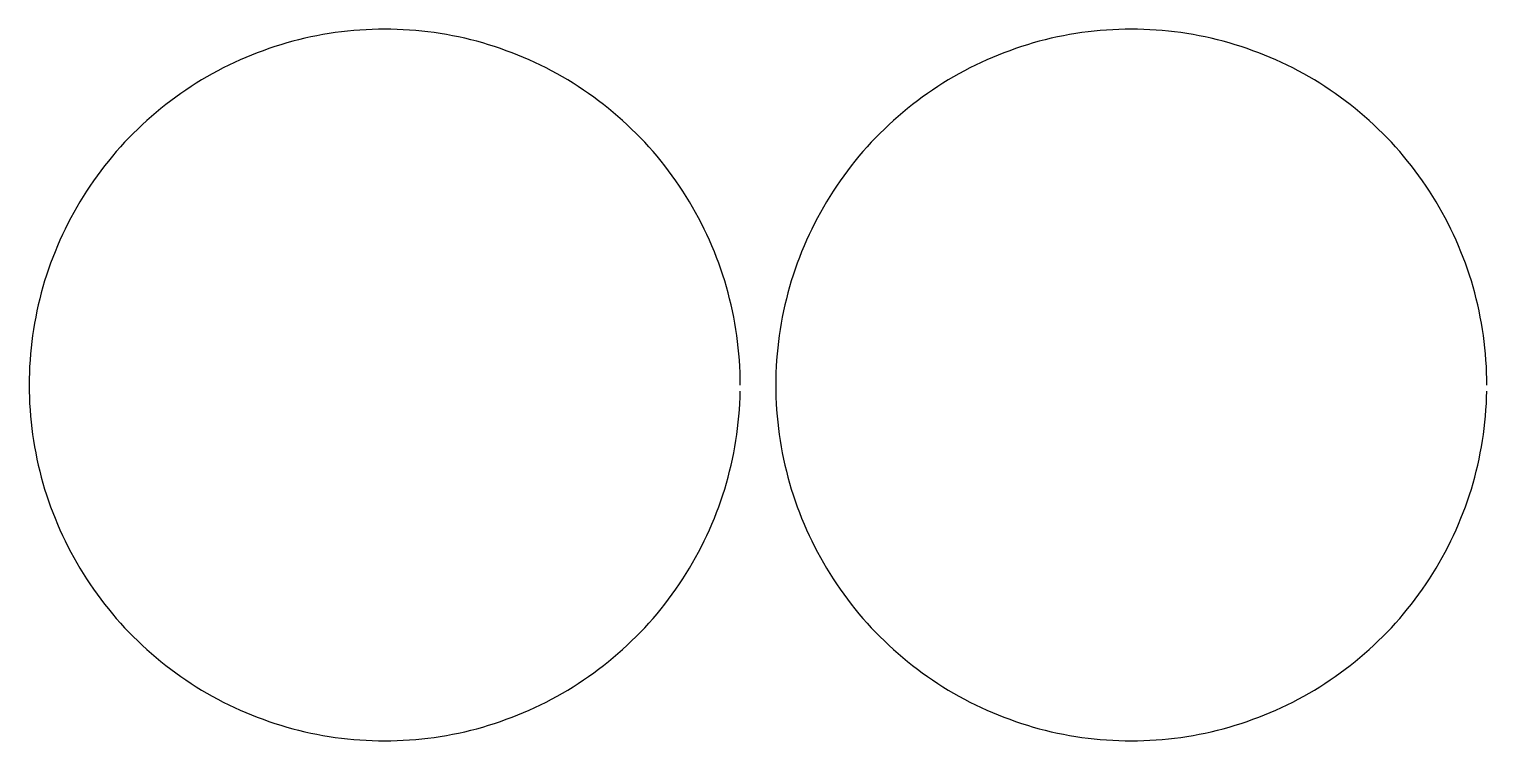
# Model space of a CAD drawing. Header units: metres. Extents: x -5 to 47, y -5 to 5.
# Drawn here: x -5 to 15.5, y -5 to 5 of the extents above; entities that cross this region are included whole.
import ezdxf

# ---------------------------------------------------------------- set-up
doc = ezdxf.new("R2010")
doc.units = ezdxf.units.M
doc.layers.add('Outer', color=1, linetype='CONTINUOUS')

msp = doc.modelspace()

# ---------------------------------------------------------------- linework, layer by layer
at = {"layer": 'Outer'}
for p, q in [((-0.868, 4.924), (-0.954, 4.908)), ((-0.782, 4.938), (-0.868, 4.924)), ((-0.696, 4.951), (-0.782, 4.938)), ((-0.609, 4.963), (-0.696, 4.951)), ((-0.523, 4.973), (-0.609, 4.963)), ((-0.436, 4.981), (-0.523, 4.973)), ((-0.349, 4.988), (-0.436, 4.981)), ((-0.262, 4.993), (-0.349, 4.988)), ((-0.174, 4.997), (-0.262, 4.993)), ((-0.087, 4.999), (-0.174, 4.997)), ((0, 5), (-0.087, 4.999)), ((0.087, 4.999), (0, 5)), ((0.174, 4.997), (0.087, 4.999)), ((0.262, 4.993), (0.174, 4.997)), ((0.349, 4.988), (0.262, 4.993)), ((0.436, 4.981), (0.349, 4.988)), ((0.523, 4.973), (0.436, 4.981)), ((0.609, 4.963), (0.523, 4.973)), ((0.696, 4.951), (0.609, 4.963)), ((0.782, 4.938), (0.696, 4.951)), ((0.868, 4.924), (0.782, 4.938)), ((0.954, 4.908), (0.868, 4.924)), ((9.632, 4.924), (9.546, 4.908)), ((9.718, 4.938), (9.632, 4.924)), ((9.804, 4.951), (9.718, 4.938)), ((9.891, 4.963), (9.804, 4.951)), ((9.977, 4.973), (9.891, 4.963)), ((10.064, 4.981), (9.977, 4.973)), ((10.151, 4.988), (10.064, 4.981)), ((10.238, 4.993), (10.151, 4.988)), ((10.326, 4.997), (10.238, 4.993)), ((10.413, 4.999), (10.326, 4.997)), ((10.5, 5), (10.413, 4.999)), ((10.587, 4.999), (10.5, 5)), ((10.674, 4.997), (10.587, 4.999)), ((10.762, 4.993), (10.674, 4.997)), ((10.849, 4.988), (10.762, 4.993)), ((10.936, 4.981), (10.849, 4.988)), ((11.023, 4.973), (10.936, 4.981)), ((11.109, 4.963), (11.023, 4.973)), ((11.196, 4.951), (11.109, 4.963)), ((11.282, 4.938), (11.196, 4.951)), ((11.368, 4.924), (11.282, 4.938)), ((11.454, 4.908), (11.368, 4.924)), ((-1.628, 4.728), (-1.71, 4.698)), ((-1.545, 4.755), (-1.628, 4.728)), ((-1.462, 4.782), (-1.545, 4.755)), ((-1.378, 4.806), (-1.462, 4.782)), ((-1.294, 4.83), (-1.378, 4.806)), ((-1.21, 4.851), (-1.294, 4.83)), ((-1.125, 4.872), (-1.21, 4.851)), ((-1.04, 4.891), (-1.125, 4.872)), ((-0.954, 4.908), (-1.04, 4.891)), ((1.04, 4.891), (0.954, 4.908)), ((1.125, 4.872), (1.04, 4.891)), ((1.21, 4.851), (1.125, 4.872)), ((1.294, 4.83), (1.21, 4.851)), ((1.378, 4.806), (1.294, 4.83)), ((1.462, 4.782), (1.378, 4.806)), ((1.545, 4.755), (1.462, 4.782)), ((1.628, 4.728), (1.545, 4.755)), ((1.71, 4.698), (1.628, 4.728)), ((8.872, 4.728), (8.79, 4.698)), ((8.955, 4.755), (8.872, 4.728)), ((9.038, 4.782), (8.955, 4.755)), ((9.122, 4.806), (9.038, 4.782)), ((9.206, 4.83), (9.122, 4.806)), ((9.29, 4.851), (9.206, 4.83)), ((9.375, 4.872), (9.29, 4.851)), ((9.46, 4.891), (9.375, 4.872)), ((9.546, 4.908), (9.46, 4.891)), ((11.54, 4.891), (11.454, 4.908)), ((11.625, 4.872), (11.54, 4.891)), ((11.71, 4.851), (11.625, 4.872)), ((11.794, 4.83), (11.71, 4.851)), ((11.878, 4.806), (11.794, 4.83)), ((11.962, 4.782), (11.878, 4.806)), ((12.045, 4.755), (11.962, 4.782)), ((12.128, 4.728), (12.045, 4.755)), ((12.21, 4.698), (12.128, 4.728)), ((-2.113, 4.532), (-2.192, 4.494)), ((-2.034, 4.568), (-2.113, 4.532)), ((-1.954, 4.603), (-2.034, 4.568)), ((-1.873, 4.636), (-1.954, 4.603)), ((-1.792, 4.668), (-1.873, 4.636)), ((-1.71, 4.698), (-1.792, 4.668)), ((1.792, 4.668), (1.71, 4.698)), ((1.873, 4.636), (1.792, 4.668)), ((1.954, 4.603), (1.873, 4.636)), ((2.034, 4.568), (1.954, 4.603)), ((2.113, 4.532), (2.034, 4.568)), ((2.192, 4.494), (2.113, 4.532)), ((8.387, 4.532), (8.308, 4.494)), ((8.466, 4.568), (8.387, 4.532)), ((8.546, 4.603), (8.466, 4.568)), ((8.627, 4.636), (8.546, 4.603)), ((8.708, 4.668), (8.627, 4.636)), ((8.79, 4.698), (8.708, 4.668)), ((12.292, 4.668), (12.21, 4.698)), ((12.373, 4.636), (12.292, 4.668)), ((12.454, 4.603), (12.373, 4.636)), ((12.534, 4.568), (12.454, 4.603)), ((12.613, 4.532), (12.534, 4.568)), ((12.692, 4.494), (12.613, 4.532)), ((-2.5, 4.33), (-2.575, 4.286)), ((-2.424, 4.373), (-2.5, 4.33)), ((-2.347, 4.415), (-2.424, 4.373)), ((-2.27, 4.455), (-2.347, 4.415)), ((-2.192, 4.494), (-2.27, 4.455)), ((2.27, 4.455), (2.192, 4.494)), ((2.347, 4.415), (2.27, 4.455)), ((2.424, 4.373), (2.347, 4.415)), ((2.5, 4.33), (2.424, 4.373)), ((2.575, 4.286), (2.5, 4.33)), ((8, 4.33), (7.925, 4.286)), ((8.076, 4.373), (8, 4.33)), ((8.153, 4.415), (8.076, 4.373)), ((8.23, 4.455), (8.153, 4.415)), ((8.308, 4.494), (8.23, 4.455)), ((12.77, 4.455), (12.692, 4.494)), ((12.847, 4.415), (12.77, 4.455)), ((12.924, 4.373), (12.847, 4.415)), ((13, 4.33), (12.924, 4.373)), ((13.075, 4.286), (13, 4.33)), ((-2.796, 4.145), (-2.868, 4.096)), ((-2.723, 4.193), (-2.796, 4.145)), ((-2.65, 4.24), (-2.723, 4.193)), ((-2.575, 4.286), (-2.65, 4.24)), ((2.65, 4.24), (2.575, 4.286)), ((2.723, 4.193), (2.65, 4.24)), ((2.796, 4.145), (2.723, 4.193)), ((2.868, 4.096), (2.796, 4.145)), ((7.704, 4.145), (7.632, 4.096)), ((7.777, 4.193), (7.704, 4.145)), ((7.85, 4.24), (7.777, 4.193)), ((7.925, 4.286), (7.85, 4.24)), ((13.15, 4.24), (13.075, 4.286)), ((13.223, 4.193), (13.15, 4.24)), ((13.296, 4.145), (13.223, 4.193)), ((13.368, 4.096), (13.296, 4.145)), ((-3.078, 3.94), (-3.147, 3.886)), ((-3.009, 3.993), (-3.078, 3.94)), ((-2.939, 4.045), (-3.009, 3.993)), ((-2.868, 4.096), (-2.939, 4.045)), ((2.939, 4.045), (2.868, 4.096)), ((3.009, 3.993), (2.939, 4.045)), ((3.078, 3.94), (3.009, 3.993)), ((3.147, 3.886), (3.078, 3.94)), ((7.422, 3.94), (7.353, 3.886)), ((7.491, 3.993), (7.422, 3.94)), ((7.561, 4.045), (7.491, 3.993)), ((7.632, 4.096), (7.561, 4.045)), ((13.439, 4.045), (13.368, 4.096)), ((13.509, 3.993), (13.439, 4.045)), ((13.578, 3.94), (13.509, 3.993)), ((13.647, 3.886), (13.578, 3.94)), ((-3.346, 3.716), (-3.41, 3.657)), ((-3.28, 3.774), (-3.346, 3.716)), ((-3.214, 3.83), (-3.28, 3.774)), ((-3.147, 3.886), (-3.214, 3.83)), ((3.214, 3.83), (3.147, 3.886)), ((3.28, 3.774), (3.214, 3.83)), ((3.346, 3.716), (3.28, 3.774)), ((3.41, 3.657), (3.346, 3.716)), ((7.154, 3.716), (7.09, 3.657)), ((7.22, 3.774), (7.154, 3.716)), ((7.286, 3.83), (7.22, 3.774)), ((7.353, 3.886), (7.286, 3.83)), ((13.714, 3.83), (13.647, 3.886)), ((13.78, 3.774), (13.714, 3.83)), ((13.846, 3.716), (13.78, 3.774)), ((13.91, 3.657), (13.846, 3.716)), ((-3.536, 3.536), (-3.597, 3.473)), ((-3.473, 3.597), (-3.536, 3.536)), ((-3.41, 3.657), (-3.473, 3.597)), ((3.473, 3.597), (3.41, 3.657)), ((3.536, 3.536), (3.473, 3.597)), ((3.597, 3.473), (3.536, 3.536)), ((6.964, 3.536), (6.903, 3.473)), ((7.027, 3.597), (6.964, 3.536)), ((7.09, 3.657), (7.027, 3.597)), ((13.973, 3.597), (13.91, 3.657)), ((14.036, 3.536), (13.973, 3.597)), ((14.097, 3.473), (14.036, 3.536)), ((-3.774, 3.28), (-3.83, 3.214)), ((-3.716, 3.346), (-3.774, 3.28)), ((-3.657, 3.41), (-3.716, 3.346)), ((-3.597, 3.473), (-3.657, 3.41)), ((3.657, 3.41), (3.597, 3.473)), ((3.716, 3.346), (3.657, 3.41)), ((3.774, 3.28), (3.716, 3.346)), ((3.83, 3.214), (3.774, 3.28)), ((6.726, 3.28), (6.67, 3.214)), ((6.784, 3.346), (6.726, 3.28)), ((6.843, 3.41), (6.784, 3.346)), ((6.903, 3.473), (6.843, 3.41)), ((14.157, 3.41), (14.097, 3.473)), ((14.216, 3.346), (14.157, 3.41)), ((14.274, 3.28), (14.216, 3.346)), ((14.33, 3.214), (14.274, 3.28)), ((-3.94, 3.078), (-3.993, 3.009)), ((-3.886, 3.147), (-3.94, 3.078)), ((-3.83, 3.214), (-3.886, 3.147)), ((3.886, 3.147), (3.83, 3.214)), ((3.94, 3.078), (3.886, 3.147)), ((3.993, 3.009), (3.94, 3.078)), ((6.56, 3.078), (6.507, 3.009)), ((6.614, 3.147), (6.56, 3.078)), ((6.67, 3.214), (6.614, 3.147)), ((14.386, 3.147), (14.33, 3.214)), ((14.44, 3.078), (14.386, 3.147)), ((14.493, 3.009), (14.44, 3.078)), ((-4.045, 2.939), (-4.096, 2.868)), ((-3.993, 3.009), (-4.045, 2.939)), ((4.045, 2.939), (3.993, 3.009)), ((4.096, 2.868), (4.045, 2.939)), ((6.455, 2.939), (6.404, 2.868)), ((6.507, 3.009), (6.455, 2.939)), ((14.545, 2.939), (14.493, 3.009)), ((14.596, 2.868), (14.545, 2.939)), ((-4.193, 2.723), (-4.24, 2.65)), ((-4.145, 2.796), (-4.193, 2.723)), ((-4.096, 2.868), (-4.145, 2.796)), ((4.145, 2.796), (4.096, 2.868)), ((4.193, 2.723), (4.145, 2.796)), ((4.24, 2.65), (4.193, 2.723)), ((6.307, 2.723), (6.26, 2.65)), ((6.355, 2.796), (6.307, 2.723)), ((6.404, 2.868), (6.355, 2.796)), ((14.645, 2.796), (14.596, 2.868)), ((14.693, 2.723), (14.645, 2.796)), ((14.74, 2.65), (14.693, 2.723)), ((-4.33, 2.5), (-4.373, 2.424)), ((-4.286, 2.575), (-4.33, 2.5)), ((-4.24, 2.65), (-4.286, 2.575)), ((4.286, 2.575), (4.24, 2.65)), ((4.33, 2.5), (4.286, 2.575)), ((4.373, 2.424), (4.33, 2.5)), ((6.17, 2.5), (6.127, 2.424)), ((6.214, 2.575), (6.17, 2.5)), ((6.26, 2.65), (6.214, 2.575)), ((14.786, 2.575), (14.74, 2.65)), ((14.83, 2.5), (14.786, 2.575)), ((14.873, 2.424), (14.83, 2.5)), ((-4.455, 2.27), (-4.494, 2.192)), ((-4.415, 2.347), (-4.455, 2.27)), ((-4.373, 2.424), (-4.415, 2.347)), ((4.415, 2.347), (4.373, 2.424)), ((4.455, 2.27), (4.415, 2.347)), ((4.494, 2.192), (4.455, 2.27)), ((6.045, 2.27), (6.006, 2.192)), ((6.085, 2.347), (6.045, 2.27)), ((6.127, 2.424), (6.085, 2.347)), ((14.915, 2.347), (14.873, 2.424)), ((14.955, 2.27), (14.915, 2.347)), ((14.994, 2.192), (14.955, 2.27)), ((-4.532, 2.113), (-4.568, 2.034)), ((-4.494, 2.192), (-4.532, 2.113)), ((4.532, 2.113), (4.494, 2.192)), ((4.568, 2.034), (4.532, 2.113)), ((5.968, 2.113), (5.932, 2.034)), ((6.006, 2.192), (5.968, 2.113)), ((15.032, 2.113), (14.994, 2.192)), ((15.068, 2.034), (15.032, 2.113)), ((-4.636, 1.873), (-4.668, 1.792)), ((-4.603, 1.954), (-4.636, 1.873)), ((-4.568, 2.034), (-4.603, 1.954)), ((4.603, 1.954), (4.568, 2.034)), ((4.636, 1.873), (4.603, 1.954)), ((4.668, 1.792), (4.636, 1.873)), ((5.864, 1.873), (5.832, 1.792)), ((5.897, 1.954), (5.864, 1.873)), ((5.932, 2.034), (5.897, 1.954)), ((15.103, 1.954), (15.068, 2.034)), ((15.136, 1.873), (15.103, 1.954)), ((15.168, 1.792), (15.136, 1.873)), ((-4.698, 1.71), (-4.728, 1.628)), ((-4.668, 1.792), (-4.698, 1.71)), ((4.698, 1.71), (4.668, 1.792)), ((4.728, 1.628), (4.698, 1.71)), ((5.802, 1.71), (5.772, 1.628)), ((5.832, 1.792), (5.802, 1.71)), ((15.198, 1.71), (15.168, 1.792)), ((15.228, 1.628), (15.198, 1.71)), ((-4.782, 1.462), (-4.806, 1.378)), ((-4.755, 1.545), (-4.782, 1.462)), ((-4.728, 1.628), (-4.755, 1.545)), ((4.755, 1.545), (4.728, 1.628)), ((4.782, 1.462), (4.755, 1.545)), ((4.806, 1.378), (4.782, 1.462)), ((5.718, 1.462), (5.694, 1.378)), ((5.745, 1.545), (5.718, 1.462)), ((5.772, 1.628), (5.745, 1.545)), ((15.255, 1.545), (15.228, 1.628)), ((15.282, 1.462), (15.255, 1.545)), ((15.306, 1.378), (15.282, 1.462)), ((-4.83, 1.294), (-4.851, 1.21)), ((-4.806, 1.378), (-4.83, 1.294)), ((4.83, 1.294), (4.806, 1.378)), ((4.851, 1.21), (4.83, 1.294)), ((5.67, 1.294), (5.649, 1.21)), ((5.694, 1.378), (5.67, 1.294)), ((15.33, 1.294), (15.306, 1.378)), ((15.351, 1.21), (15.33, 1.294)), ((-4.891, 1.04), (-4.908, 0.954)), ((-4.872, 1.125), (-4.891, 1.04)), ((-4.851, 1.21), (-4.872, 1.125)), ((4.872, 1.125), (4.851, 1.21)), ((4.891, 1.04), (4.872, 1.125)), ((4.908, 0.954), (4.891, 1.04)), ((5.609, 1.04), (5.592, 0.954)), ((5.628, 1.125), (5.609, 1.04)), ((5.649, 1.21), (5.628, 1.125)), ((15.372, 1.125), (15.351, 1.21)), ((15.391, 1.04), (15.372, 1.125)), ((15.408, 0.954), (15.391, 1.04)), ((-4.924, 0.868), (-4.938, 0.782)), ((-4.908, 0.954), (-4.924, 0.868)), ((4.924, 0.868), (4.908, 0.954)), ((4.938, 0.782), (4.924, 0.868)), ((5.576, 0.868), (5.562, 0.782)), ((5.592, 0.954), (5.576, 0.868)), ((15.424, 0.868), (15.408, 0.954)), ((15.438, 0.782), (15.424, 0.868)), ((-4.951, 0.696), (-4.963, 0.609)), ((-4.938, 0.782), (-4.951, 0.696)), ((4.951, 0.696), (4.938, 0.782)), ((4.963, 0.609), (4.951, 0.696)), ((5.549, 0.696), (5.537, 0.609)), ((5.562, 0.782), (5.549, 0.696)), ((15.451, 0.696), (15.438, 0.782)), ((15.463, 0.609), (15.451, 0.696)), ((-4.981, 0.436), (-4.988, 0.349)), ((-4.973, 0.523), (-4.981, 0.436)), ((-4.963, 0.609), (-4.973, 0.523)), ((4.973, 0.523), (4.963, 0.609)), ((4.981, 0.436), (4.973, 0.523)), ((4.988, 0.349), (4.981, 0.436)), ((5.519, 0.436), (5.512, 0.349)), ((5.527, 0.523), (5.519, 0.436)), ((5.537, 0.609), (5.527, 0.523)), ((15.473, 0.523), (15.463, 0.609)), ((15.481, 0.436), (15.473, 0.523)), ((15.488, 0.349), (15.481, 0.436)), ((-4.993, 0.262), (-4.997, 0.174)), ((-4.988, 0.349), (-4.993, 0.262)), ((4.993, 0.262), (4.988, 0.349)), ((4.997, 0.174), (4.993, 0.262)), ((5.507, 0.262), (5.503, 0.174)), ((5.512, 0.349), (5.507, 0.262)), ((15.493, 0.262), (15.488, 0.349)), ((15.497, 0.174), (15.493, 0.262)), ((-4.999, 0.087), (-5, 0)), ((-5, 0), (-4.999, -0.087)), ((-4.997, 0.174), (-4.999, 0.087)), ((4.999, 0.087), (4.997, 0.174)), ((5, 0), (4.999, 0.087)), ((5, 0), (5, 0)), ((5.501, 0.087), (5.5, 0)), ((5.5, 0), (5.501, -0.087)), ((5.503, 0.174), (5.501, 0.087)), ((15.499, 0.087), (15.497, 0.174)), ((15.5, 0), (15.499, 0.087)), ((15.5, 0), (15.5, 0)), ((-4.999, -0.087), (-4.997, -0.174)), ((-4.997, -0.174), (-4.993, -0.262)), ((4.993, -0.262), (4.997, -0.174)), ((4.997, -0.174), (4.999, -0.087)), ((5.501, -0.087), (5.503, -0.174)), ((5.503, -0.174), (5.507, -0.262)), ((15.493, -0.262), (15.497, -0.174)), ((15.497, -0.174), (15.499, -0.087)), ((-4.993, -0.262), (-4.988, -0.349)), ((-4.988, -0.349), (-4.981, -0.436)), ((4.981, -0.436), (4.988, -0.349)), ((4.988, -0.349), (4.993, -0.262)), ((5.507, -0.262), (5.512, -0.349)), ((5.512, -0.349), (5.519, -0.436)), ((15.481, -0.436), (15.488, -0.349)), ((15.488, -0.349), (15.493, -0.262)), ((-4.981, -0.436), (-4.973, -0.523)), ((-4.973, -0.523), (-4.963, -0.609)), ((-4.963, -0.609), (-4.951, -0.696)), ((4.951, -0.696), (4.963, -0.609)), ((4.963, -0.609), (4.973, -0.523)), ((4.973, -0.523), (4.981, -0.436)), ((5.519, -0.436), (5.527, -0.523)), ((5.527, -0.523), (5.537, -0.609)), ((5.537, -0.609), (5.549, -0.696)), ((15.451, -0.696), (15.463, -0.609)), ((15.463, -0.609), (15.473, -0.523)), ((15.473, -0.523), (15.481, -0.436)), ((-4.951, -0.696), (-4.938, -0.782)), ((-4.938, -0.782), (-4.924, -0.868)), ((4.924, -0.868), (4.938, -0.782)), ((4.938, -0.782), (4.951, -0.696)), ((5.549, -0.696), (5.562, -0.782)), ((5.562, -0.782), (5.576, -0.868)), ((15.424, -0.868), (15.438, -0.782)), ((15.438, -0.782), (15.451, -0.696)), ((-4.924, -0.868), (-4.908, -0.954)), ((-4.908, -0.954), (-4.891, -1.04)), ((4.891, -1.04), (4.908, -0.954)), ((4.908, -0.954), (4.924, -0.868)), ((5.576, -0.868), (5.592, -0.954)), ((5.592, -0.954), (5.609, -1.04)), ((15.391, -1.04), (15.408, -0.954)), ((15.408, -0.954), (15.424, -0.868)), ((-4.891, -1.04), (-4.872, -1.125)), ((-4.872, -1.125), (-4.851, -1.21)), ((-4.851, -1.21), (-4.83, -1.294)), ((4.83, -1.294), (4.851, -1.21)), ((4.851, -1.21), (4.872, -1.125)), ((4.872, -1.125), (4.891, -1.04)), ((5.609, -1.04), (5.628, -1.125)), ((5.628, -1.125), (5.649, -1.21)), ((5.649, -1.21), (5.67, -1.294)), ((15.33, -1.294), (15.351, -1.21)), ((15.351, -1.21), (15.372, -1.125)), ((15.372, -1.125), (15.391, -1.04)), ((-4.83, -1.294), (-4.806, -1.378)), ((-4.806, -1.378), (-4.782, -1.462)), ((4.782, -1.462), (4.806, -1.378)), ((4.806, -1.378), (4.83, -1.294)), ((5.67, -1.294), (5.694, -1.378)), ((5.694, -1.378), (5.718, -1.462)), ((15.282, -1.462), (15.306, -1.378)), ((15.306, -1.378), (15.33, -1.294)), ((-4.782, -1.462), (-4.755, -1.545)), ((-4.755, -1.545), (-4.728, -1.628)), ((-4.728, -1.628), (-4.698, -1.71)), ((4.698, -1.71), (4.728, -1.628)), ((4.728, -1.628), (4.755, -1.545)), ((4.755, -1.545), (4.782, -1.462)), ((5.718, -1.462), (5.745, -1.545)), ((5.745, -1.545), (5.772, -1.628)), ((5.772, -1.628), (5.802, -1.71)), ((15.198, -1.71), (15.228, -1.628)), ((15.228, -1.628), (15.255, -1.545)), ((15.255, -1.545), (15.282, -1.462)), ((-4.698, -1.71), (-4.668, -1.792)), ((-4.668, -1.792), (-4.636, -1.873)), ((4.636, -1.873), (4.668, -1.792)), ((4.668, -1.792), (4.698, -1.71)), ((5.802, -1.71), (5.832, -1.792)), ((5.832, -1.792), (5.864, -1.873)), ((15.136, -1.873), (15.168, -1.792)), ((15.168, -1.792), (15.198, -1.71)), ((-4.636, -1.873), (-4.603, -1.954)), ((-4.603, -1.954), (-4.568, -2.034)), ((-4.568, -2.034), (-4.532, -2.113)), ((4.532, -2.113), (4.568, -2.034)), ((4.568, -2.034), (4.603, -1.954)), ((4.603, -1.954), (4.636, -1.873)), ((5.864, -1.873), (5.897, -1.954)), ((5.897, -1.954), (5.932, -2.034)), ((5.932, -2.034), (5.968, -2.113)), ((15.032, -2.113), (15.068, -2.034)), ((15.068, -2.034), (15.103, -1.954)), ((15.103, -1.954), (15.136, -1.873)), ((-4.532, -2.113), (-4.494, -2.192)), ((-4.494, -2.192), (-4.455, -2.27)), ((4.455, -2.27), (4.494, -2.192)), ((4.494, -2.192), (4.532, -2.113)), ((5.968, -2.113), (6.006, -2.192)), ((6.006, -2.192), (6.045, -2.27)), ((14.955, -2.27), (14.994, -2.192)), ((14.994, -2.192), (15.032, -2.113)), ((-4.455, -2.27), (-4.415, -2.347)), ((-4.415, -2.347), (-4.373, -2.424)), ((-4.373, -2.424), (-4.33, -2.5)), ((4.33, -2.5), (4.373, -2.424)), ((4.373, -2.424), (4.415, -2.347)), ((4.415, -2.347), (4.455, -2.27)), ((6.045, -2.27), (6.085, -2.347)), ((6.085, -2.347), (6.127, -2.424)), ((6.127, -2.424), (6.17, -2.5)), ((14.83, -2.5), (14.873, -2.424)), ((14.873, -2.424), (14.915, -2.347)), ((14.915, -2.347), (14.955, -2.27)), ((-4.33, -2.5), (-4.286, -2.575)), ((-4.286, -2.575), (-4.24, -2.65)), ((-4.24, -2.65), (-4.193, -2.723)), ((4.193, -2.723), (4.24, -2.65)), ((4.24, -2.65), (4.286, -2.575)), ((4.286, -2.575), (4.33, -2.5)), ((6.17, -2.5), (6.214, -2.575)), ((6.214, -2.575), (6.26, -2.65)), ((6.26, -2.65), (6.307, -2.723)), ((14.693, -2.723), (14.74, -2.65)), ((14.74, -2.65), (14.786, -2.575)), ((14.786, -2.575), (14.83, -2.5)), ((-4.193, -2.723), (-4.145, -2.796)), ((-4.145, -2.796), (-4.096, -2.868)), ((-4.096, -2.868), (-4.045, -2.939)), ((4.045, -2.939), (4.096, -2.868)), ((4.096, -2.868), (4.145, -2.796)), ((4.145, -2.796), (4.193, -2.723)), ((6.307, -2.723), (6.355, -2.796)), ((6.355, -2.796), (6.404, -2.868)), ((6.404, -2.868), (6.455, -2.939)), ((14.545, -2.939), (14.596, -2.868)), ((14.596, -2.868), (14.645, -2.796)), ((14.645, -2.796), (14.693, -2.723)), ((-4.045, -2.939), (-3.993, -3.009)), ((-3.993, -3.009), (-3.94, -3.078)), ((3.94, -3.078), (3.993, -3.009)), ((3.993, -3.009), (4.045, -2.939)), ((6.455, -2.939), (6.507, -3.009)), ((6.507, -3.009), (6.56, -3.078)), ((14.44, -3.078), (14.493, -3.009)), ((14.493, -3.009), (14.545, -2.939)), ((-3.94, -3.078), (-3.886, -3.147)), ((-3.886, -3.147), (-3.83, -3.214)), ((-3.83, -3.214), (-3.774, -3.28)), ((3.774, -3.28), (3.83, -3.214)), ((3.83, -3.214), (3.886, -3.147)), ((3.886, -3.147), (3.94, -3.078)), ((6.56, -3.078), (6.614, -3.147)), ((6.614, -3.147), (6.67, -3.214)), ((6.67, -3.214), (6.726, -3.28)), ((14.274, -3.28), (14.33, -3.214)), ((14.33, -3.214), (14.386, -3.147)), ((14.386, -3.147), (14.44, -3.078)), ((-3.774, -3.28), (-3.716, -3.346)), ((-3.716, -3.346), (-3.657, -3.41)), ((-3.657, -3.41), (-3.597, -3.473)), ((-3.597, -3.473), (-3.536, -3.536)), ((3.536, -3.536), (3.597, -3.473)), ((3.597, -3.473), (3.657, -3.41)), ((3.657, -3.41), (3.716, -3.346)), ((3.716, -3.346), (3.774, -3.28)), ((6.726, -3.28), (6.784, -3.346)), ((6.784, -3.346), (6.843, -3.41)), ((6.843, -3.41), (6.903, -3.473)), ((6.903, -3.473), (6.964, -3.536)), ((14.036, -3.536), (14.097, -3.473)), ((14.097, -3.473), (14.157, -3.41)), ((14.157, -3.41), (14.216, -3.346)), ((14.216, -3.346), (14.274, -3.28)), ((-3.536, -3.536), (-3.473, -3.597)), ((-3.473, -3.597), (-3.41, -3.657)), ((-3.41, -3.657), (-3.346, -3.716)), ((3.346, -3.716), (3.41, -3.657)), ((3.41, -3.657), (3.473, -3.597)), ((3.473, -3.597), (3.536, -3.536)), ((6.964, -3.536), (7.027, -3.597)), ((7.027, -3.597), (7.09, -3.657)), ((7.09, -3.657), (7.154, -3.716)), ((13.846, -3.716), (13.91, -3.657)), ((13.91, -3.657), (13.973, -3.597)), ((13.973, -3.597), (14.036, -3.536)), ((-3.346, -3.716), (-3.28, -3.774)), ((-3.28, -3.774), (-3.214, -3.83)), ((-3.214, -3.83), (-3.147, -3.886)), ((-3.147, -3.886), (-3.078, -3.94)), ((3.078, -3.94), (3.147, -3.886)), ((3.147, -3.886), (3.214, -3.83)), ((3.214, -3.83), (3.28, -3.774)), ((3.28, -3.774), (3.346, -3.716)), ((7.154, -3.716), (7.22, -3.774)), ((7.22, -3.774), (7.286, -3.83)), ((7.286, -3.83), (7.353, -3.886)), ((7.353, -3.886), (7.422, -3.94)), ((13.578, -3.94), (13.647, -3.886)), ((13.647, -3.886), (13.714, -3.83)), ((13.714, -3.83), (13.78, -3.774)), ((13.78, -3.774), (13.846, -3.716)), ((-3.078, -3.94), (-3.009, -3.993)), ((-3.009, -3.993), (-2.939, -4.045)), ((-2.939, -4.045), (-2.868, -4.096)), ((-2.868, -4.096), (-2.796, -4.145)), ((2.796, -4.145), (2.868, -4.096)), ((2.868, -4.096), (2.939, -4.045)), ((2.939, -4.045), (3.009, -3.993)), ((3.009, -3.993), (3.078, -3.94)), ((7.422, -3.94), (7.491, -3.993)), ((7.491, -3.993), (7.561, -4.045)), ((7.561, -4.045), (7.632, -4.096)), ((7.632, -4.096), (7.704, -4.145)), ((13.296, -4.145), (13.368, -4.096)), ((13.368, -4.096), (13.439, -4.045)), ((13.439, -4.045), (13.509, -3.993)), ((13.509, -3.993), (13.578, -3.94)), ((-2.796, -4.145), (-2.723, -4.193)), ((-2.723, -4.193), (-2.65, -4.24)), ((-2.65, -4.24), (-2.575, -4.286)), ((-2.575, -4.286), (-2.5, -4.33)), ((2.5, -4.33), (2.575, -4.286)), ((2.575, -4.286), (2.65, -4.24)), ((2.65, -4.24), (2.723, -4.193)), ((2.723, -4.193), (2.796, -4.145)), ((7.704, -4.145), (7.777, -4.193)), ((7.777, -4.193), (7.85, -4.24)), ((7.85, -4.24), (7.925, -4.286)), ((7.925, -4.286), (8, -4.33)), ((13, -4.33), (13.075, -4.286)), ((13.075, -4.286), (13.15, -4.24)), ((13.15, -4.24), (13.223, -4.193)), ((13.223, -4.193), (13.296, -4.145)), ((-2.5, -4.33), (-2.424, -4.373)), ((-2.424, -4.373), (-2.347, -4.415)), ((-2.347, -4.415), (-2.27, -4.455)), ((-2.27, -4.455), (-2.192, -4.494)), ((-2.192, -4.494), (-2.113, -4.532)), ((2.113, -4.532), (2.192, -4.494)), ((2.192, -4.494), (2.27, -4.455)), ((2.27, -4.455), (2.347, -4.415)), ((2.347, -4.415), (2.424, -4.373)), ((2.424, -4.373), (2.5, -4.33)), ((8, -4.33), (8.076, -4.373)), ((8.076, -4.373), (8.153, -4.415)), ((8.153, -4.415), (8.23, -4.455)), ((8.23, -4.455), (8.308, -4.494)), ((8.308, -4.494), (8.387, -4.532)), ((12.613, -4.532), (12.692, -4.494)), ((12.692, -4.494), (12.77, -4.455)), ((12.77, -4.455), (12.847, -4.415)), ((12.847, -4.415), (12.924, -4.373)), ((12.924, -4.373), (13, -4.33)), ((-2.113, -4.532), (-2.034, -4.568)), ((-2.034, -4.568), (-1.954, -4.603)), ((-1.954, -4.603), (-1.873, -4.636)), ((-1.873, -4.636), (-1.792, -4.668)), ((-1.792, -4.668), (-1.71, -4.698)), ((-1.71, -4.698), (-1.628, -4.728)), ((1.628, -4.728), (1.71, -4.698)), ((1.71, -4.698), (1.792, -4.668)), ((1.792, -4.668), (1.873, -4.636)), ((1.873, -4.636), (1.954, -4.603)), ((1.954, -4.603), (2.034, -4.568)), ((2.034, -4.568), (2.113, -4.532)), ((8.387, -4.532), (8.466, -4.568)), ((8.466, -4.568), (8.546, -4.603)), ((8.546, -4.603), (8.627, -4.636)), ((8.627, -4.636), (8.708, -4.668)), ((8.708, -4.668), (8.79, -4.698)), ((8.79, -4.698), (8.872, -4.728)), ((12.128, -4.728), (12.21, -4.698)), ((12.21, -4.698), (12.292, -4.668)), ((12.292, -4.668), (12.373, -4.636)), ((12.373, -4.636), (12.454, -4.603)), ((12.454, -4.603), (12.534, -4.568)), ((12.534, -4.568), (12.613, -4.532)), ((-1.628, -4.728), (-1.545, -4.755)), ((-1.545, -4.755), (-1.462, -4.782)), ((-1.462, -4.782), (-1.378, -4.806)), ((-1.378, -4.806), (-1.294, -4.83)), ((-1.294, -4.83), (-1.21, -4.851)), ((-1.21, -4.851), (-1.125, -4.872)), ((-1.125, -4.872), (-1.04, -4.891)), ((-1.04, -4.891), (-0.954, -4.908)), ((-0.954, -4.908), (-0.868, -4.924)), ((0.868, -4.924), (0.954, -4.908)), ((0.954, -4.908), (1.04, -4.891)), ((1.04, -4.891), (1.125, -4.872)), ((1.125, -4.872), (1.21, -4.851)), ((1.21, -4.851), (1.294, -4.83)), ((1.294, -4.83), (1.378, -4.806)), ((1.378, -4.806), (1.462, -4.782)), ((1.462, -4.782), (1.545, -4.755)), ((1.545, -4.755), (1.628, -4.728)), ((8.872, -4.728), (8.955, -4.755)), ((8.955, -4.755), (9.038, -4.782)), ((9.038, -4.782), (9.122, -4.806)), ((9.122, -4.806), (9.206, -4.83)), ((9.206, -4.83), (9.29, -4.851)), ((9.29, -4.851), (9.375, -4.872)), ((9.375, -4.872), (9.46, -4.891)), ((9.46, -4.891), (9.546, -4.908)), ((9.546, -4.908), (9.632, -4.924)), ((11.368, -4.924), (11.454, -4.908)), ((11.454, -4.908), (11.54, -4.891)), ((11.54, -4.891), (11.625, -4.872)), ((11.625, -4.872), (11.71, -4.851)), ((11.71, -4.851), (11.794, -4.83)), ((11.794, -4.83), (11.878, -4.806)), ((11.878, -4.806), (11.962, -4.782)), ((11.962, -4.782), (12.045, -4.755)), ((12.045, -4.755), (12.128, -4.728)), ((-0.868, -4.924), (-0.782, -4.938)), ((-0.782, -4.938), (-0.696, -4.951)), ((-0.696, -4.951), (-0.609, -4.963)), ((-0.609, -4.963), (-0.523, -4.973)), ((-0.523, -4.973), (-0.436, -4.981)), ((-0.436, -4.981), (-0.349, -4.988)), ((-0.349, -4.988), (-0.262, -4.993)), ((-0.262, -4.993), (-0.174, -4.997)), ((-0.174, -4.997), (-0.087, -4.999)), ((-0.087, -4.999), (0, -5)), ((0, -5), (0.087, -4.999)), ((0.087, -4.999), (0.174, -4.997)), ((0.174, -4.997), (0.262, -4.993)), ((0.262, -4.993), (0.349, -4.988)), ((0.349, -4.988), (0.436, -4.981)), ((0.436, -4.981), (0.523, -4.973)), ((0.523, -4.973), (0.609, -4.963)), ((0.609, -4.963), (0.696, -4.951)), ((0.696, -4.951), (0.782, -4.938)), ((0.782, -4.938), (0.868, -4.924)), ((9.632, -4.924), (9.718, -4.938)), ((9.718, -4.938), (9.804, -4.951)), ((9.804, -4.951), (9.891, -4.963)), ((9.891, -4.963), (9.977, -4.973)), ((9.977, -4.973), (10.064, -4.981)), ((10.064, -4.981), (10.151, -4.988)), ((10.151, -4.988), (10.238, -4.993)), ((10.238, -4.993), (10.326, -4.997)), ((10.326, -4.997), (10.413, -4.999)), ((10.413, -4.999), (10.5, -5)), ((10.5, -5), (10.587, -4.999)), ((10.587, -4.999), (10.674, -4.997)), ((10.674, -4.997), (10.762, -4.993)), ((10.762, -4.993), (10.849, -4.988)), ((10.849, -4.988), (10.936, -4.981)), ((10.936, -4.981), (11.023, -4.973)), ((11.023, -4.973), (11.109, -4.963)), ((11.109, -4.963), (11.196, -4.951)), ((11.196, -4.951), (11.282, -4.938)), ((11.282, -4.938), (11.368, -4.924))]:
    msp.add_line(p, q, dxfattribs=at)

doc.saveas('drawing.dxf')
